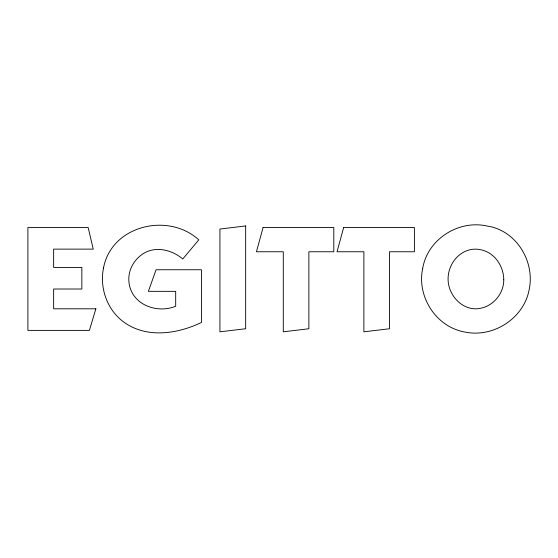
<?xml version="1.0" encoding="UTF-8"?>
<svg xmlns="http://www.w3.org/2000/svg" width="558" height="558" viewBox="0 0 558 558"><rect width="100%" height="100%" fill="white"/><g stroke="black" fill="none" stroke-linecap="round" stroke-linejoin="round"><path stroke-width="0.84" d="M422.706 268.342C416.561 296.493 436.021 326.869 464.563 331.982C493.007 338.134 523.655 318.632 529.117 289.874C535.255 261.653 516.422 230.349 487.127 226.032C458.55 219.601 427.616 239.194 422.706 268.342M103.488 268.07C99.171 289.539 108.308 312.822 127.196 324.365C149.823 338.246 178.658 333.398 201.417 322.468L201.417 269.744L156.08 269.744L148.372 291.339L175.686 291.339L175.686 306.265C155.284 314.482 129.024 303.189 128.807 279.307C128.703 269.284 134.178 259.902 142.325 254.26C154.88 245.52 171.759 249.642 182.773 258.982L198.801 239.863C168.314 211.97 111.426 225.341 103.488 268.07M503.762 279.767C503.902 292.985 493.963 305.442 481.031 308.183C463.789 312.257 448.276 296.089 448.081 279.46C447.76 261.862 463.182 245.492 481.324 249.865C494.806 252.893 503.714 266.312 503.762 279.767M263.069 227.531L256.443 251.763L283.29 251.763L283.29 331.822L308.874 328.746L308.874 251.763L333.803 251.763L333.803 227.531L263.069 227.531M343.658 227.531L337.032 251.763L363.879 251.763L363.879 331.822L389.463 328.746L389.463 251.763L414.399 251.763L414.399 227.531L343.658 227.531M95.871 308.797L89.399 330.392L27.9 330.392L27.9 227.531L88.164 227.531L93.249 249.126L53.638 249.126L53.638 267.415L81.845 267.415L81.845 289.009L53.638 289.009L53.638 308.797L95.871 308.797M245.666 225.948L219.929 229.031L219.929 331.822L245.666 328.739L245.666 225.948"/></g></svg>
